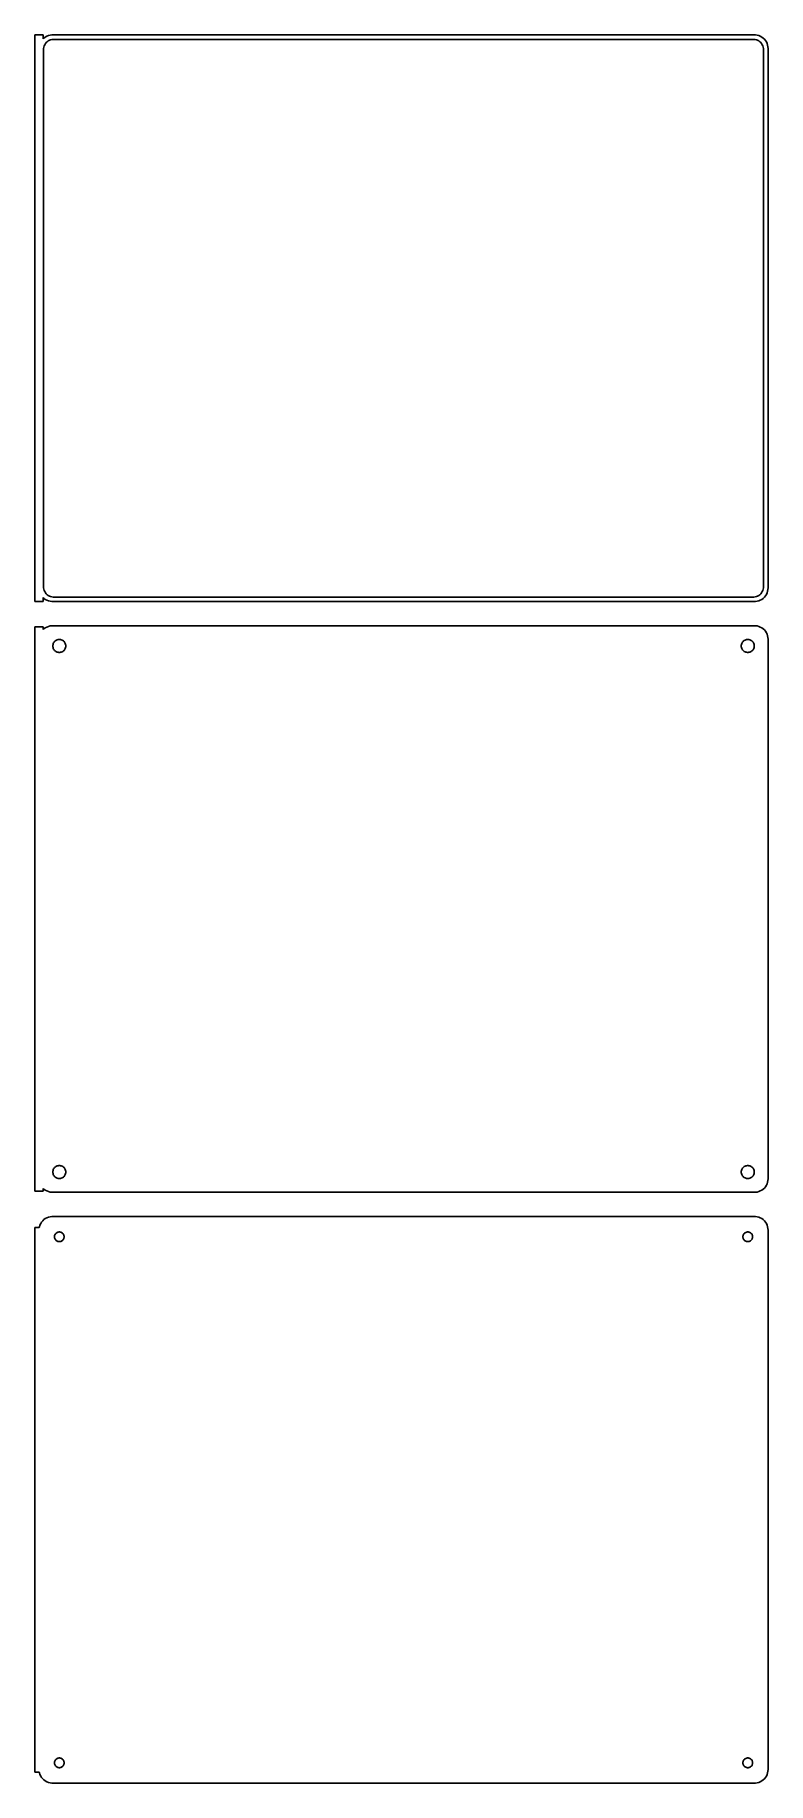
# Model space of a CAD drawing. Header units: metres. Extents: x -136 to 135, y 333 to 981.
import ezdxf

# ---------------------------------------------------------------- set-up
doc = ezdxf.new("R2010")
doc.units = ezdxf.units.M

msp = doc.modelspace()

# ---------------------------------------------------------------- linework, layer by layer
for p, q in [((-133.5, 980.99), (-136.5, 980.99)), ((-136.5, 980.99), (-136.5, 771.01)), ((-133.5, 979.559), (-133.5, 980.99)), ((-133.187, 979.853), (-133.5, 979.559)), ((-132.679, 980.222), (-133.187, 979.853)), ((-132.129, 980.524), (-132.679, 980.222)), ((-132.323, 978.151), (-131.969, 978.484)), ((-131.545, 980.755), (-132.129, 980.524)), ((-131.969, 978.484), (-131.575, 978.77)), ((-131.575, 978.77), (-131.149, 979.004)), ((-130.937, 980.911), (-131.545, 980.755)), ((-131.149, 979.004), (-130.697, 979.183)), ((-130.314, 980.99), (-130.937, 980.911)), ((-130.697, 979.183), (-130.226, 979.304)), ((130.314, 980.99), (-130.314, 980.99)), ((-130.226, 979.304), (-129.743, 979.365)), ((-129.743, 979.365), (129.743, 979.365)), ((129.743, 979.365), (130.226, 979.304)), ((130.226, 979.304), (130.697, 979.183)), ((130.937, 980.911), (130.314, 980.99)), ((130.697, 979.183), (131.149, 979.004)), ((131.545, 980.755), (130.937, 980.911)), ((131.149, 979.004), (131.575, 978.77)), ((132.129, 980.524), (131.545, 980.755)), ((131.575, 978.77), (131.969, 978.484)), ((131.969, 978.484), (132.323, 978.151)), ((132.679, 980.222), (132.129, 980.524)), ((133.187, 979.853), (132.679, 980.222)), ((133.645, 979.423), (133.187, 979.853)), ((134.045, 978.939), (133.645, 979.423)), ((134.382, 978.409), (134.045, 978.939)), ((-133.373, 975.5), (-133.342, 975.985)), ((-133.373, 776.5), (-133.373, 975.5)), ((-133.342, 975.985), (-133.251, 976.463)), ((-133.251, 976.463), (-133.101, 976.926)), ((-133.101, 976.926), (-132.894, 977.366)), ((-132.894, 977.366), (-132.633, 977.776)), ((-132.633, 977.776), (-132.323, 978.151)), ((132.323, 978.151), (132.633, 977.776)), ((132.633, 977.776), (132.894, 977.366)), ((132.894, 977.366), (133.101, 976.926)), ((133.101, 976.926), (133.251, 976.463)), ((133.251, 976.463), (133.342, 975.985)), ((133.342, 975.985), (133.373, 975.5)), ((133.373, 975.5), (133.373, 776.5)), ((134.649, 977.841), (134.382, 978.409)), ((134.843, 977.243), (134.649, 977.841)), ((134.961, 976.627), (134.843, 977.243)), ((135, 976), (134.961, 976.627)), ((135, 776), (135, 976)), ((-133.5, 772.441), (-133.187, 772.147)), ((-133.5, 771.01), (-133.5, 772.441)), ((-133.342, 776.015), (-133.373, 776.5)), ((-133.251, 775.537), (-133.342, 776.015)), ((-133.101, 775.074), (-133.251, 775.537)), ((-133.187, 772.147), (-132.679, 771.778)), ((-132.894, 774.634), (-133.101, 775.074)), ((-132.633, 774.224), (-132.894, 774.634)), ((-132.679, 771.778), (-132.129, 771.476)), ((-132.323, 773.849), (-132.633, 774.224)), ((-131.969, 773.516), (-132.323, 773.849)), ((-132.129, 771.476), (-131.545, 771.245)), ((-131.575, 773.23), (-131.969, 773.516)), ((-131.149, 772.996), (-131.575, 773.23)), ((-131.545, 771.245), (-130.937, 771.089)), ((-130.697, 772.817), (-131.149, 772.996)), ((-130.226, 772.696), (-130.697, 772.817)), ((-129.743, 772.635), (-130.226, 772.696)), ((129.743, 772.635), (-129.743, 772.635)), ((130.226, 772.696), (129.743, 772.635)), ((130.697, 772.817), (130.226, 772.696)), ((131.149, 772.996), (130.697, 772.817)), ((130.937, 771.089), (131.545, 771.245)), ((131.575, 773.23), (131.149, 772.996)), ((131.545, 771.245), (132.129, 771.476)), ((131.969, 773.516), (131.575, 773.23)), ((132.323, 773.849), (131.969, 773.516)), ((132.129, 771.476), (132.679, 771.778)), ((132.633, 774.224), (132.323, 773.849)), ((132.894, 774.634), (132.633, 774.224)), ((132.679, 771.778), (133.187, 772.147)), ((133.101, 775.074), (132.894, 774.634)), ((133.251, 775.537), (133.101, 775.074)), ((133.187, 772.147), (133.645, 772.577)), ((133.342, 776.015), (133.251, 775.537)), ((133.373, 776.5), (133.342, 776.015)), ((133.645, 772.577), (134.045, 773.061)), ((134.045, 773.061), (134.382, 773.591)), ((134.382, 773.591), (134.649, 774.159)), ((134.649, 774.159), (134.843, 774.757)), ((134.843, 774.757), (134.961, 775.373)), ((134.961, 775.373), (135, 776)), ((-136.5, 771.01), (-133.5, 771.01)), ((-130.937, 771.089), (-130.314, 771.01)), ((-130.314, 771.01), (130.314, 771.01)), ((130.314, 771.01), (130.937, 771.089)), ((-133.5, 761.615), (-136.5, 761.615)), ((-136.5, 761.615), (-136.5, 552.385)), ((-133.5, 760.559), (-133.5, 761.615)), ((-133.187, 760.853), (-133.5, 760.559)), ((-132.679, 761.222), (-133.187, 760.853)), ((-132.129, 761.524), (-132.679, 761.222)), ((-131.545, 761.755), (-132.129, 761.524)), ((-130.937, 761.911), (-131.545, 761.755)), ((-130.314, 761.99), (-130.937, 761.911)), ((130.314, 761.99), (-130.314, 761.99)), ((130.937, 761.911), (130.314, 761.99)), ((131.545, 761.755), (130.937, 761.911)), ((132.129, 761.524), (131.545, 761.755)), ((132.679, 761.222), (132.129, 761.524)), ((133.187, 760.853), (132.679, 761.222)), ((133.645, 760.423), (133.187, 760.853)), ((134.045, 759.939), (133.645, 760.423)), ((134.382, 759.409), (134.045, 759.939)), ((134.649, 758.841), (134.382, 759.409)), ((134.843, 758.243), (134.649, 758.841)), ((134.961, 757.627), (134.843, 758.243)), ((-129.9, 754.5), (-129.881, 754.801)), ((-129.881, 754.199), (-129.9, 754.5)), ((-129.881, 754.801), (-129.825, 755.097)), ((-129.825, 753.903), (-129.881, 754.199)), ((-129.825, 755.097), (-129.731, 755.383)), ((-129.731, 753.617), (-129.825, 753.903)), ((-129.731, 755.383), (-129.603, 755.656)), ((-129.603, 753.344), (-129.731, 753.617)), ((-129.603, 755.656), (-129.442, 755.911)), ((-129.442, 753.089), (-129.603, 753.344)), ((-129.442, 755.911), (-129.25, 756.143)), ((-129.25, 752.857), (-129.442, 753.089)), ((-129.25, 756.143), (-129.03, 756.349)), ((-129.03, 752.651), (-129.25, 752.857)), ((-129.03, 756.349), (-128.786, 756.526)), ((-128.786, 752.474), (-129.03, 752.651)), ((-128.786, 756.526), (-128.522, 756.672)), ((-128.522, 752.328), (-128.786, 752.474)), ((-128.522, 756.672), (-128.242, 756.783)), ((-128.242, 752.217), (-128.522, 752.328)), ((-128.242, 756.783), (-127.95, 756.857)), ((-127.95, 752.143), (-128.242, 752.217)), ((-127.95, 756.857), (-127.651, 756.895)), ((-127.651, 752.105), (-127.95, 752.143)), ((-127.651, 756.895), (-127.349, 756.895)), ((-127.349, 752.105), (-127.651, 752.105)), ((-127.349, 756.895), (-127.05, 756.857)), ((-127.05, 752.143), (-127.349, 752.105)), ((-127.05, 756.857), (-126.758, 756.783)), ((-126.758, 752.217), (-127.05, 752.143)), ((-126.758, 756.783), (-126.478, 756.672)), ((-126.478, 752.328), (-126.758, 752.217)), ((-126.478, 756.672), (-126.214, 756.526)), ((-126.214, 752.474), (-126.478, 752.328)), ((-126.214, 756.526), (-125.97, 756.349)), ((-125.97, 752.651), (-126.214, 752.474)), ((-125.97, 756.349), (-125.75, 756.143)), ((-125.75, 752.857), (-125.97, 752.651)), ((-125.75, 756.143), (-125.558, 755.911)), ((-125.558, 753.089), (-125.75, 752.857)), ((-125.558, 755.911), (-125.397, 755.656)), ((-125.397, 753.344), (-125.558, 753.089)), ((-125.397, 755.656), (-125.269, 755.383)), ((-125.269, 753.617), (-125.397, 753.344)), ((-125.269, 755.383), (-125.175, 755.097)), ((-125.175, 753.903), (-125.269, 753.617)), ((-125.175, 755.097), (-125.119, 754.801)), ((-125.119, 754.199), (-125.175, 753.903)), ((-125.119, 754.801), (-125.1, 754.5)), ((-125.1, 754.5), (-125.119, 754.199)), ((125.1, 754.5), (125.119, 754.801)), ((125.119, 754.199), (125.1, 754.5)), ((125.119, 754.801), (125.175, 755.097)), ((125.175, 753.903), (125.119, 754.199)), ((125.175, 755.097), (125.269, 755.383)), ((125.269, 753.617), (125.175, 753.903)), ((125.269, 755.383), (125.397, 755.656)), ((125.397, 753.344), (125.269, 753.617)), ((125.397, 755.656), (125.558, 755.911)), ((125.558, 753.089), (125.397, 753.344)), ((125.558, 755.911), (125.75, 756.143)), ((125.75, 752.857), (125.558, 753.089)), ((125.75, 756.143), (125.97, 756.349)), ((125.97, 752.651), (125.75, 752.857)), ((125.97, 756.349), (126.214, 756.526)), ((126.214, 752.474), (125.97, 752.651)), ((126.214, 756.526), (126.478, 756.672)), ((126.478, 752.328), (126.214, 752.474)), ((126.478, 756.672), (126.758, 756.783)), ((126.758, 752.217), (126.478, 752.328)), ((126.758, 756.783), (127.05, 756.857)), ((127.05, 752.143), (126.758, 752.217)), ((127.05, 756.857), (127.349, 756.895)), ((127.349, 752.105), (127.05, 752.143)), ((127.349, 756.895), (127.651, 756.895)), ((127.651, 752.105), (127.349, 752.105)), ((127.651, 756.895), (127.95, 756.857)), ((127.95, 752.143), (127.651, 752.105)), ((127.95, 756.857), (128.242, 756.783)), ((128.242, 752.217), (127.95, 752.143)), ((128.242, 756.783), (128.522, 756.672)), ((128.522, 752.328), (128.242, 752.217)), ((128.522, 756.672), (128.786, 756.526)), ((128.786, 752.474), (128.522, 752.328)), ((128.786, 756.526), (129.03, 756.349)), ((129.03, 752.651), (128.786, 752.474)), ((129.03, 756.349), (129.25, 756.143)), ((129.25, 752.857), (129.03, 752.651)), ((129.25, 756.143), (129.442, 755.911)), ((129.442, 753.089), (129.25, 752.857)), ((129.442, 755.911), (129.603, 755.656)), ((129.603, 753.344), (129.442, 753.089)), ((129.603, 755.656), (129.731, 755.383)), ((129.731, 753.617), (129.603, 753.344)), ((129.731, 755.383), (129.825, 755.097)), ((129.825, 753.903), (129.731, 753.617)), ((129.825, 755.097), (129.881, 754.801)), ((129.881, 754.199), (129.825, 753.903)), ((129.881, 754.801), (129.9, 754.5)), ((129.9, 754.5), (129.881, 754.199)), ((135, 757), (134.961, 757.627)), ((135, 557), (135, 757)), ((-129.9, 559.5), (-129.881, 559.801)), ((-129.881, 559.199), (-129.9, 559.5)), ((-129.881, 559.801), (-129.825, 560.097)), ((-129.825, 558.903), (-129.881, 559.199)), ((-129.825, 560.097), (-129.731, 560.383)), ((-129.731, 558.617), (-129.825, 558.903)), ((-129.731, 560.383), (-129.603, 560.656)), ((-129.603, 558.344), (-129.731, 558.617)), ((-129.603, 560.656), (-129.442, 560.911)), ((-129.442, 558.089), (-129.603, 558.344)), ((-129.442, 560.911), (-129.25, 561.143)), ((-129.25, 557.857), (-129.442, 558.089)), ((-129.25, 561.143), (-129.03, 561.349)), ((-129.03, 557.651), (-129.25, 557.857)), ((-129.03, 561.349), (-128.786, 561.526)), ((-128.786, 557.474), (-129.03, 557.651)), ((-128.786, 561.526), (-128.522, 561.672)), ((-128.522, 557.328), (-128.786, 557.474)), ((-128.522, 561.672), (-128.242, 561.783)), ((-128.242, 557.217), (-128.522, 557.328)), ((-128.242, 561.783), (-127.95, 561.857)), ((-127.95, 561.857), (-127.651, 561.895)), ((-127.651, 561.895), (-127.349, 561.895)), ((-127.349, 561.895), (-127.05, 561.857)), ((-127.05, 561.857), (-126.758, 561.783)), ((-126.758, 561.783), (-126.478, 561.672)), ((-126.478, 557.328), (-126.758, 557.217)), ((-126.478, 561.672), (-126.214, 561.526)), ((-126.214, 557.474), (-126.478, 557.328)), ((-126.214, 561.526), (-125.97, 561.349)), ((-125.97, 557.651), (-126.214, 557.474)), ((-125.97, 561.349), (-125.75, 561.143)), ((-125.75, 557.857), (-125.97, 557.651)), ((-125.75, 561.143), (-125.558, 560.911)), ((-125.558, 558.089), (-125.75, 557.857)), ((-125.558, 560.911), (-125.397, 560.656)), ((-125.397, 558.344), (-125.558, 558.089)), ((-125.397, 560.656), (-125.269, 560.383)), ((-125.269, 558.617), (-125.397, 558.344)), ((-125.269, 560.383), (-125.175, 560.097)), ((-125.175, 558.903), (-125.269, 558.617)), ((-125.175, 560.097), (-125.119, 559.801)), ((-125.119, 559.199), (-125.175, 558.903)), ((-125.119, 559.801), (-125.1, 559.5)), ((-125.1, 559.5), (-125.119, 559.199)), ((125.1, 559.5), (125.119, 559.801)), ((125.119, 559.199), (125.1, 559.5)), ((125.119, 559.801), (125.175, 560.097)), ((125.175, 558.903), (125.119, 559.199)), ((125.175, 560.097), (125.269, 560.383)), ((125.269, 558.617), (125.175, 558.903)), ((125.269, 560.383), (125.397, 560.656)), ((125.397, 558.344), (125.269, 558.617)), ((125.397, 560.656), (125.558, 560.911)), ((125.558, 558.089), (125.397, 558.344)), ((125.558, 560.911), (125.75, 561.143)), ((125.75, 557.857), (125.558, 558.089)), ((125.75, 561.143), (125.97, 561.349)), ((125.97, 557.651), (125.75, 557.857)), ((125.97, 561.349), (126.214, 561.526)), ((126.214, 557.474), (125.97, 557.651)), ((126.214, 561.526), (126.478, 561.672)), ((126.478, 557.328), (126.214, 557.474)), ((126.478, 561.672), (126.758, 561.783)), ((126.758, 557.217), (126.478, 557.328)), ((126.758, 561.783), (127.05, 561.857)), ((127.05, 561.857), (127.349, 561.895)), ((127.349, 561.895), (127.651, 561.895)), ((127.651, 561.895), (127.95, 561.857)), ((127.95, 561.857), (128.242, 561.783)), ((128.242, 561.783), (128.522, 561.672)), ((128.522, 557.328), (128.242, 557.217)), ((128.522, 561.672), (128.786, 561.526)), ((128.786, 557.474), (128.522, 557.328)), ((128.786, 561.526), (129.03, 561.349)), ((129.03, 557.651), (128.786, 557.474)), ((129.03, 561.349), (129.25, 561.143)), ((129.25, 557.857), (129.03, 557.651)), ((129.25, 561.143), (129.442, 560.911)), ((129.442, 558.089), (129.25, 557.857)), ((129.442, 560.911), (129.603, 560.656)), ((129.603, 558.344), (129.442, 558.089)), ((129.603, 560.656), (129.731, 560.383)), ((129.731, 558.617), (129.603, 558.344)), ((129.731, 560.383), (129.825, 560.097)), ((129.825, 558.903), (129.731, 558.617)), ((129.825, 560.097), (129.881, 559.801)), ((129.881, 559.199), (129.825, 558.903)), ((129.881, 559.801), (129.9, 559.5)), ((129.9, 559.5), (129.881, 559.199)), ((-136.5, 552.385), (-133.5, 552.385)), ((-133.5, 552.385), (-133.5, 553.441)), ((-133.5, 553.441), (-133.187, 553.147)), ((-133.187, 553.147), (-132.679, 552.778)), ((-132.679, 552.778), (-132.129, 552.476)), ((-132.129, 552.476), (-131.545, 552.245)), ((-131.545, 552.245), (-130.937, 552.089)), ((-130.937, 552.089), (-130.314, 552.01)), ((-130.314, 552.01), (130.314, 552.01)), ((-127.95, 557.143), (-128.242, 557.217)), ((-127.651, 557.105), (-127.95, 557.143)), ((-127.349, 557.105), (-127.651, 557.105)), ((-127.05, 557.143), (-127.349, 557.105)), ((-126.758, 557.217), (-127.05, 557.143)), ((127.05, 557.143), (126.758, 557.217)), ((127.349, 557.105), (127.05, 557.143)), ((127.651, 557.105), (127.349, 557.105)), ((127.95, 557.143), (127.651, 557.105)), ((128.242, 557.217), (127.95, 557.143)), ((130.314, 552.01), (130.937, 552.089)), ((130.937, 552.089), (131.545, 552.245)), ((131.545, 552.245), (132.129, 552.476)), ((132.129, 552.476), (132.679, 552.778)), ((132.679, 552.778), (133.187, 553.147)), ((133.187, 553.147), (133.645, 553.577)), ((133.645, 553.577), (134.045, 554.061)), ((134.045, 554.061), (134.382, 554.591)), ((134.382, 554.591), (134.649, 555.159)), ((134.649, 555.159), (134.843, 555.757)), ((134.843, 555.757), (134.961, 556.373)), ((134.961, 556.373), (135, 557)), ((-134.9, 538.944), (-136.5, 538.944)), ((-136.5, 538.944), (-136.5, 337.056)), ((-134.843, 539.243), (-134.9, 538.944)), ((-134.649, 539.841), (-134.843, 539.243)), ((-134.382, 540.409), (-134.649, 539.841)), ((-134.045, 540.939), (-134.382, 540.409)), ((-133.645, 541.423), (-134.045, 540.939)), ((-133.187, 541.853), (-133.645, 541.423)), ((-132.679, 542.222), (-133.187, 541.853)), ((-132.129, 542.524), (-132.679, 542.222)), ((-131.545, 542.755), (-132.129, 542.524)), ((-130.937, 542.911), (-131.545, 542.755)), ((-130.314, 542.99), (-130.937, 542.911)), ((130.314, 542.99), (-130.314, 542.99)), ((130.937, 542.911), (130.314, 542.99)), ((131.545, 542.755), (130.937, 542.911)), ((132.129, 542.524), (131.545, 542.755)), ((132.679, 542.222), (132.129, 542.524)), ((133.187, 541.853), (132.679, 542.222)), ((133.645, 541.423), (133.187, 541.853)), ((134.045, 540.939), (133.645, 541.423)), ((134.382, 540.409), (134.045, 540.939)), ((134.649, 539.841), (134.382, 540.409)), ((134.843, 539.243), (134.649, 539.841)), ((134.961, 538.627), (134.843, 539.243)), ((135, 538), (134.961, 538.627)), ((135, 338), (135, 538)), ((-129.3, 535.5), (-129.286, 535.726)), ((-129.286, 535.274), (-129.3, 535.5)), ((-129.286, 535.726), (-129.243, 535.948)), ((-129.243, 535.052), (-129.286, 535.274)), ((-129.243, 535.948), (-129.174, 536.163)), ((-129.174, 534.837), (-129.243, 535.052)), ((-129.174, 536.163), (-129.077, 536.367)), ((-129.077, 534.633), (-129.174, 534.837)), ((-129.077, 536.367), (-128.956, 536.558)), ((-128.956, 534.442), (-129.077, 534.633)), ((-128.956, 536.558), (-128.812, 536.732)), ((-128.812, 534.268), (-128.956, 534.442)), ((-128.812, 536.732), (-128.647, 536.887)), ((-128.647, 534.113), (-128.812, 534.268)), ((-128.647, 536.887), (-128.464, 537.02)), ((-128.464, 533.98), (-128.647, 534.113)), ((-128.464, 537.02), (-128.266, 537.129)), ((-128.266, 533.871), (-128.464, 533.98)), ((-128.266, 537.129), (-128.056, 537.212)), ((-128.056, 533.788), (-128.266, 533.871)), ((-128.056, 537.212), (-127.837, 537.268)), ((-127.837, 533.732), (-128.056, 533.788)), ((-127.837, 537.268), (-127.613, 537.296)), ((-127.613, 533.704), (-127.837, 533.732)), ((-127.613, 537.296), (-127.387, 537.296)), ((-127.387, 533.704), (-127.613, 533.704)), ((-127.387, 537.296), (-127.163, 537.268)), ((-127.163, 533.732), (-127.387, 533.704)), ((-127.163, 537.268), (-126.944, 537.212)), ((-126.944, 533.788), (-127.163, 533.732)), ((-126.944, 537.212), (-126.734, 537.129)), ((-126.734, 533.871), (-126.944, 533.788)), ((-126.734, 537.129), (-126.536, 537.02)), ((-126.536, 533.98), (-126.734, 533.871)), ((-126.536, 537.02), (-126.353, 536.887)), ((-126.353, 534.113), (-126.536, 533.98)), ((-126.353, 536.887), (-126.188, 536.732)), ((-126.188, 534.268), (-126.353, 534.113)), ((-126.188, 536.732), (-126.044, 536.558)), ((-126.044, 534.442), (-126.188, 534.268)), ((-126.044, 536.558), (-125.923, 536.367)), ((-125.923, 534.633), (-126.044, 534.442)), ((-125.923, 536.367), (-125.826, 536.163)), ((-125.826, 534.837), (-125.923, 534.633)), ((-125.826, 536.163), (-125.757, 535.948)), ((-125.757, 535.052), (-125.826, 534.837)), ((-125.757, 535.948), (-125.714, 535.726)), ((-125.714, 535.274), (-125.757, 535.052)), ((-125.714, 535.726), (-125.7, 535.5)), ((-125.7, 535.5), (-125.714, 535.274)), ((125.7, 535.5), (125.714, 535.726)), ((125.714, 535.274), (125.7, 535.5)), ((125.714, 535.726), (125.757, 535.948)), ((125.757, 535.052), (125.714, 535.274)), ((125.757, 535.948), (125.826, 536.163)), ((125.826, 534.837), (125.757, 535.052)), ((125.826, 536.163), (125.923, 536.367)), ((125.923, 534.633), (125.826, 534.837)), ((125.923, 536.367), (126.044, 536.558)), ((126.044, 534.442), (125.923, 534.633)), ((126.044, 536.558), (126.188, 536.732)), ((126.188, 534.268), (126.044, 534.442)), ((126.188, 536.732), (126.353, 536.887)), ((126.353, 534.113), (126.188, 534.268)), ((126.353, 536.887), (126.536, 537.02)), ((126.536, 533.98), (126.353, 534.113)), ((126.536, 537.02), (126.734, 537.129)), ((126.734, 533.871), (126.536, 533.98)), ((126.734, 537.129), (126.944, 537.212)), ((126.944, 533.788), (126.734, 533.871)), ((126.944, 537.212), (127.163, 537.268)), ((127.163, 533.732), (126.944, 533.788)), ((127.163, 537.268), (127.387, 537.296)), ((127.387, 533.704), (127.163, 533.732)), ((127.387, 537.296), (127.613, 537.296)), ((127.613, 533.704), (127.387, 533.704)), ((127.613, 537.296), (127.837, 537.268)), ((127.837, 533.732), (127.613, 533.704)), ((127.837, 537.268), (128.056, 537.212)), ((128.056, 533.788), (127.837, 533.732)), ((128.056, 537.212), (128.266, 537.129)), ((128.266, 533.871), (128.056, 533.788)), ((128.266, 537.129), (128.464, 537.02)), ((128.464, 533.98), (128.266, 533.871)), ((128.464, 537.02), (128.647, 536.887)), ((128.647, 534.113), (128.464, 533.98)), ((128.647, 536.887), (128.812, 536.732)), ((128.812, 534.268), (128.647, 534.113)), ((128.812, 536.732), (128.956, 536.558)), ((128.956, 534.442), (128.812, 534.268)), ((128.956, 536.558), (129.077, 536.367)), ((129.077, 534.633), (128.956, 534.442)), ((129.077, 536.367), (129.174, 536.163)), ((129.174, 534.837), (129.077, 534.633)), ((129.174, 536.163), (129.243, 535.948)), ((129.243, 535.052), (129.174, 534.837)), ((129.243, 535.948), (129.286, 535.726)), ((129.286, 535.274), (129.243, 535.052)), ((129.286, 535.726), (129.3, 535.5)), ((129.3, 535.5), (129.286, 535.274)), ((-136.5, 337.056), (-134.9, 337.056)), ((-134.9, 337.056), (-134.843, 336.757)), ((-129.3, 340.5), (-129.286, 340.726)), ((-129.286, 340.274), (-129.3, 340.5)), ((-129.286, 340.726), (-129.243, 340.948)), ((-129.243, 340.052), (-129.286, 340.274)), ((-129.243, 340.948), (-129.174, 341.163)), ((-129.174, 339.837), (-129.243, 340.052)), ((-129.174, 341.163), (-129.077, 341.367)), ((-129.077, 339.633), (-129.174, 339.837)), ((-129.077, 341.367), (-128.956, 341.558)), ((-128.956, 339.442), (-129.077, 339.633)), ((-128.956, 341.558), (-128.812, 341.732)), ((-128.812, 339.268), (-128.956, 339.442)), ((-128.812, 341.732), (-128.647, 341.887)), ((-128.647, 339.113), (-128.812, 339.268)), ((-128.647, 341.887), (-128.464, 342.02)), ((-128.464, 338.98), (-128.647, 339.113)), ((-128.464, 342.02), (-128.266, 342.129)), ((-128.266, 338.871), (-128.464, 338.98)), ((-128.266, 342.129), (-128.056, 342.212)), ((-128.056, 338.788), (-128.266, 338.871)), ((-128.056, 342.212), (-127.837, 342.268)), ((-127.837, 338.732), (-128.056, 338.788)), ((-127.837, 342.268), (-127.613, 342.296)), ((-127.613, 338.704), (-127.837, 338.732)), ((-127.613, 342.296), (-127.387, 342.296)), ((-127.387, 338.704), (-127.613, 338.704)), ((-127.387, 342.296), (-127.163, 342.268)), ((-127.163, 338.732), (-127.387, 338.704)), ((-127.163, 342.268), (-126.944, 342.212)), ((-126.944, 338.788), (-127.163, 338.732)), ((-126.944, 342.212), (-126.734, 342.129)), ((-126.734, 338.871), (-126.944, 338.788)), ((-126.734, 342.129), (-126.536, 342.02)), ((-126.536, 338.98), (-126.734, 338.871)), ((-126.536, 342.02), (-126.353, 341.887)), ((-126.353, 339.113), (-126.536, 338.98)), ((-126.353, 341.887), (-126.188, 341.732)), ((-126.188, 339.268), (-126.353, 339.113)), ((-126.188, 341.732), (-126.044, 341.558)), ((-126.044, 339.442), (-126.188, 339.268)), ((-126.044, 341.558), (-125.923, 341.367)), ((-125.923, 339.633), (-126.044, 339.442)), ((-125.923, 341.367), (-125.826, 341.163)), ((-125.826, 339.837), (-125.923, 339.633)), ((-125.826, 341.163), (-125.757, 340.948)), ((-125.757, 340.052), (-125.826, 339.837)), ((-125.757, 340.948), (-125.714, 340.726)), ((-125.714, 340.274), (-125.757, 340.052)), ((-125.714, 340.726), (-125.7, 340.5)), ((-125.7, 340.5), (-125.714, 340.274)), ((125.7, 340.5), (125.714, 340.726)), ((125.714, 340.274), (125.7, 340.5)), ((125.714, 340.726), (125.757, 340.948)), ((125.757, 340.052), (125.714, 340.274)), ((125.757, 340.948), (125.826, 341.163)), ((125.826, 339.837), (125.757, 340.052)), ((125.826, 341.163), (125.923, 341.367)), ((125.923, 339.633), (125.826, 339.837)), ((125.923, 341.367), (126.044, 341.558)), ((126.044, 339.442), (125.923, 339.633)), ((126.044, 341.558), (126.188, 341.732)), ((126.188, 339.268), (126.044, 339.442)), ((126.188, 341.732), (126.353, 341.887)), ((126.353, 339.113), (126.188, 339.268)), ((126.353, 341.887), (126.536, 342.02)), ((126.536, 338.98), (126.353, 339.113)), ((126.536, 342.02), (126.734, 342.129)), ((126.734, 338.871), (126.536, 338.98)), ((126.734, 342.129), (126.944, 342.212)), ((126.944, 338.788), (126.734, 338.871)), ((126.944, 342.212), (127.163, 342.268)), ((127.163, 338.732), (126.944, 338.788)), ((127.163, 342.268), (127.387, 342.296)), ((127.387, 338.704), (127.163, 338.732)), ((127.387, 342.296), (127.613, 342.296)), ((127.613, 338.704), (127.387, 338.704)), ((127.613, 342.296), (127.837, 342.268)), ((127.837, 338.732), (127.613, 338.704)), ((127.837, 342.268), (128.056, 342.212)), ((128.056, 338.788), (127.837, 338.732)), ((128.056, 342.212), (128.266, 342.129)), ((128.266, 338.871), (128.056, 338.788)), ((128.266, 342.129), (128.464, 342.02)), ((128.464, 338.98), (128.266, 338.871)), ((128.464, 342.02), (128.647, 341.887)), ((128.647, 339.113), (128.464, 338.98)), ((128.647, 341.887), (128.812, 341.732)), ((128.812, 339.268), (128.647, 339.113)), ((128.812, 341.732), (128.956, 341.558)), ((128.956, 339.442), (128.812, 339.268)), ((128.956, 341.558), (129.077, 341.367)), ((129.077, 339.633), (128.956, 339.442)), ((129.077, 341.367), (129.174, 341.163)), ((129.174, 339.837), (129.077, 339.633)), ((129.174, 341.163), (129.243, 340.948)), ((129.243, 340.052), (129.174, 339.837)), ((129.243, 340.948), (129.286, 340.726)), ((129.286, 340.274), (129.243, 340.052)), ((129.286, 340.726), (129.3, 340.5)), ((129.3, 340.5), (129.286, 340.274)), ((134.843, 336.757), (134.961, 337.373)), ((134.961, 337.373), (135, 338)), ((-134.843, 336.757), (-134.649, 336.159)), ((-134.649, 336.159), (-134.382, 335.591)), ((-134.382, 335.591), (-134.045, 335.061)), ((-134.045, 335.061), (-133.645, 334.577)), ((-133.645, 334.577), (-133.187, 334.147)), ((-133.187, 334.147), (-132.679, 333.778)), ((-132.679, 333.778), (-132.129, 333.476)), ((-132.129, 333.476), (-131.545, 333.245)), ((-131.545, 333.245), (-130.937, 333.089)), ((-130.937, 333.089), (-130.314, 333.01)), ((-130.314, 333.01), (130.314, 333.01)), ((130.314, 333.01), (130.937, 333.089)), ((130.937, 333.089), (131.545, 333.245)), ((131.545, 333.245), (132.129, 333.476)), ((132.129, 333.476), (132.679, 333.778)), ((132.679, 333.778), (133.187, 334.147)), ((133.187, 334.147), (133.645, 334.577)), ((133.645, 334.577), (134.045, 335.061)), ((134.045, 335.061), (134.382, 335.591)), ((134.382, 335.591), (134.649, 336.159)), ((134.649, 336.159), (134.843, 336.757))]:
    msp.add_line(p, q)

doc.saveas('drawing.dxf')
